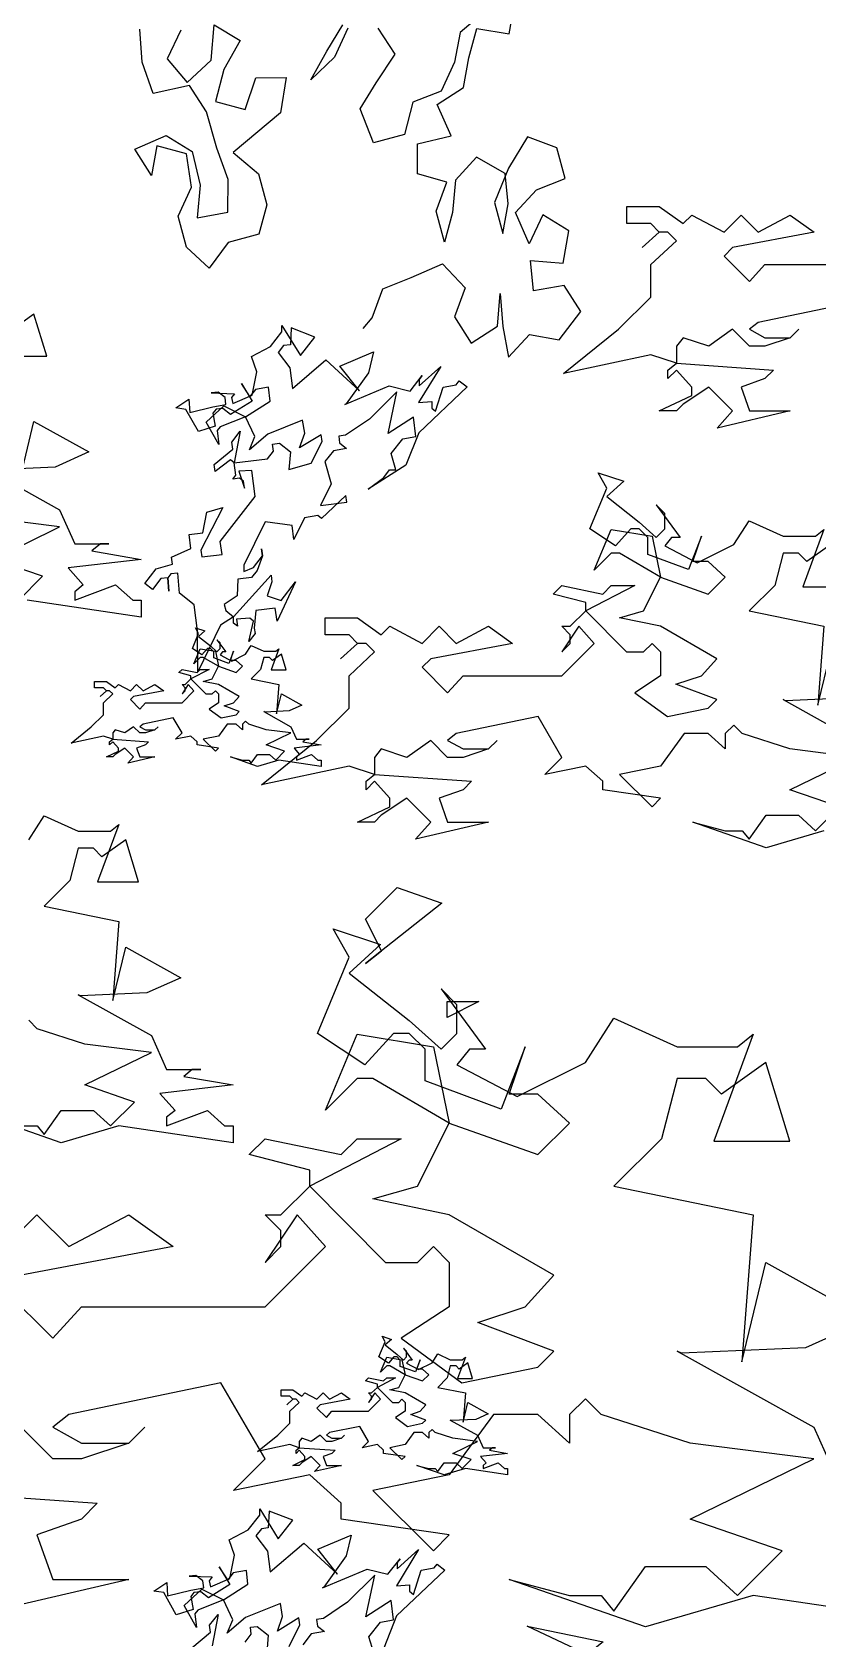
# Model space of a CAD drawing. Header units: millimetres. Extents: x 684983 to 685377, y 990360 to 990509.
# Drawn here: x 685190.895 to 685191.389, y 990422.772 to 990423.783 of the extents above; entities that cross this region are included whole.
import ezdxf

# ---------------------------------------------------------------- set-up
doc = ezdxf.new("R2010")
doc.units = ezdxf.units.MM
doc.layers.add('SYMBOLS', color=7, linetype='Continuous')
doc.layers.add('VENGA TREE', color=7, linetype='Continuous')

# ---------------------------------------------------------------- blocks, each defined once
blk = doc.blocks.new('A$C7BFB01F8')
at = {"layer": 'SYMBOLS', "color": 73}
for points in [[(1.6224, 3.7359), (1.6307, 3.7458), (1.6409, 3.7733), (1.6677, 3.7839), (1.6972, 3.7968), (1.7185, 3.7743), (1.7084, 3.7468), (1.7243, 3.7221), (1.749, 3.738), (1.7516, 3.7688), (1.7541, 3.7376), (1.7593, 3.7087), (1.7793, 3.7302), (1.8073, 3.7252), (1.8277, 3.7519), (1.8118, 3.7765), (1.7829, 3.7713), (1.7802, 3.7999), (1.811, 3.7973), (1.8162, 3.8278), (1.7917, 3.8429), (1.779, 3.8156), (1.766, 3.8451), (1.786, 3.8666), (1.8128, 3.8772), (1.805, 3.9063), (1.7774, 3.9165), (1.7594, 3.8871), (1.7462, 3.8546), (1.754, 3.8255), (1.759, 3.8535), (1.7564, 3.8821), (1.7293, 3.8974), (1.7093, 3.8759), (1.7066, 3.8451), (1.699, 3.8174), (1.6912, 3.8465), (1.7014, 3.874), (1.6736, 3.8816), (1.6735, 3.9101), (1.7052, 3.9176), (1.6922, 3.9472), (1.7169, 3.9631), (1.7219, 3.9911), (1.7295, 4.0189), (1.7601, 4.0137), (1.7651, 4.0417)], [(1.736, 4.0338), (1.7137, 4.0151), (1.7086, 3.9871), (1.6959, 3.9598), (1.6691, 3.9492), (1.6613, 3.9189), (1.6322, 3.9111), (1.6195, 3.9432), (1.6346, 3.9677), (1.6524, 3.9946), (1.6365, 4.0193)], [(1.608, 4.0192), (1.5953, 3.9918), (1.5728, 3.9705), (1.5881, 3.9976), (1.6031, 4.0222)], [(1.4502, 4.0174), (1.4375, 3.9901), (1.4562, 3.9678), (1.4788, 3.9891), (1.4817, 4.0224), (1.5062, 4.0074), (1.4909, 3.9803), (1.4831, 3.9499), (1.5109, 3.9423), (1.5212, 3.9724), (1.5497, 3.9725), (1.5442, 3.9394), (1.4996, 3.902), (1.5237, 3.8818), (1.5315, 3.8526), (1.5239, 3.8249), (1.4948, 3.8171), (1.4771, 3.7928), (1.4556, 3.8127), (1.4478, 3.8418), (1.4605, 3.8692), (1.4555, 3.9006), (1.4278, 3.9082), (1.4227, 3.8802), (1.4068, 3.9049), (1.4364, 3.9178), (1.4609, 3.9027), (1.4685, 3.8711), (1.4658, 3.8403), (1.4947, 3.8455), (1.4948, 3.8765), (1.4844, 3.9059), (1.4745, 3.9403), (1.4586, 3.965), (1.4243, 3.9576), (1.4139, 3.987), (1.4115, 4.0182)], [(1.2852, 3.7096), (1.3238, 3.7096), (1.3117, 3.7494), (1.2892, 3.7334)], [(1.2995, 3.5978), (1.3117, 3.6482), (1.3636, 3.6193), (1.3316, 3.6049), (1.2689, 3.6021)], [(1.2668, 3.6032), (1.3359, 3.5647), (1.3502, 3.5325), (1.3825, 3.5325), (1.3744, 3.5325), (1.3664, 3.5261), (1.4129, 3.518), (1.3439, 3.5101), (1.3583, 3.4941), (1.3502, 3.4875), (1.3502, 3.4795), (1.3888, 3.4941), (1.405, 3.4795), (1.4129, 3.4795), (1.4129, 3.4634), (1.3052, 3.4795)], [(1.2973, 3.4795), (1.3198, 3.502), (1.2732, 3.518), (1.3359, 3.5487), (1.2732, 3.5566)], [(1.4588, 3.6566), (1.4806, 3.6619), (1.4929, 3.6641), (1.4921, 3.6706), (1.4855, 3.6757), (1.479, 3.675), (1.5009, 3.6743), (1.498, 3.6706), (1.4993, 3.6649), (1.5175, 3.673), (1.522, 3.6949), (1.5169, 3.7094), (1.5349, 3.7188), (1.5457, 3.7327), (1.5456, 3.7386), (1.5631, 3.7102), (1.5768, 3.7277), (1.5545, 3.7364), (1.5538, 3.7205), (1.5473, 3.7197), (1.5422, 3.7131), (1.5532, 3.6987), (1.5555, 3.6791), (1.5872, 3.7061), (1.619, 3.6769), (1.6004, 3.7004), (1.632, 3.7137), (1.6272, 3.6941), (1.6062, 3.6646), (1.6049, 3.664), (1.6469, 3.6817), (1.6666, 3.6768), (1.6781, 3.6914), (1.6753, 3.6878), (1.6753, 3.6818), (1.6955, 3.7001), (1.6746, 3.6659), (1.687, 3.6668), (1.6871, 3.6608), (1.6907, 3.6579), (1.6978, 3.6806), (1.7102, 3.6828), (1.713, 3.6864), (1.7203, 3.6807), (1.6747, 3.6375), (1.6626, 3.607), (1.6271, 3.5842), (1.6417, 3.5952), (1.6473, 3.6025), (1.6532, 3.6026), (1.6487, 3.6179), (1.6596, 3.6318), (1.6719, 3.6339), (1.6697, 3.6521), (1.6458, 3.6367), (1.6542, 3.676), (1.6283, 3.6504), (1.6057, 3.6351), (1.5993, 3.6343), (1.6, 3.6278), (1.6066, 3.6227), (1.5943, 3.6205), (1.5863, 3.6103), (1.5922, 3.5892), (1.5821, 3.5689), (1.6069, 3.5719), (1.6061, 3.5784), (1.583, 3.5565), (1.5794, 3.5593), (1.5671, 3.5572), (1.557, 3.5368), (1.5554, 3.5498), (1.53, 3.5533), (1.5098, 3.5126), (1.5098, 3.5066), (1.5187, 3.5104), (1.5272, 3.5213), (1.5264, 3.5278), (1.5272, 3.5213), (1.5223, 3.5076), (1.5171, 3.5009), (1.5042, 3.4994), (1.5034, 3.4835), (1.4912, 3.4753), (1.4926, 3.4696), (1.4999, 3.4639), (1.5354, 3.5032), (1.5362, 3.4967), (1.5318, 3.4836), (1.5449, 3.4792), (1.5586, 3.4967), (1.5413, 3.4597), (1.5392, 3.4719), (1.521, 3.4698), (1.5196, 3.4531), (1.5204, 3.4479), (1.5146, 3.4406), (1.5189, 3.4596), (1.5153, 3.4625), (1.5028, 3.4616), (1.5036, 3.4551), (1.5, 3.4579), (1.4999, 3.4639), (1.4877, 3.4558), (1.4664, 3.412), (1.4659, 3.4505), (1.463, 3.4752), (1.4491, 3.4861), (1.4474, 3.505), (1.4409, 3.5042), (1.438, 3.5005), (1.4389, 3.4881), (1.438, 3.5005), (1.4315, 3.4998), (1.4235, 3.4896), (1.4162, 3.4952), (1.4271, 3.5091), (1.4423, 3.5136), (1.4416, 3.5202), (1.4598, 3.5283), (1.4581, 3.5413), (1.4712, 3.5429), (1.4747, 3.5624), (1.49, 3.5669), (1.4692, 3.5268), (1.47, 3.5203), (1.4894, 3.5226), (1.4873, 3.535), (1.5204, 3.5772), (1.5174, 3.6019), (1.505, 3.6011), (1.5102, 3.5852), (1.5094, 3.5917), (1.5057, 3.5945), (1.4992, 3.5938), (1.5021, 3.5974), (1.5007, 3.6092), (1.4971, 3.612), (1.4826, 3.601), (1.4818, 3.6075), (1.4992, 3.6221), (1.4984, 3.6287), (1.5063, 3.6388), (1.5007, 3.6092), (1.5319, 3.6129), (1.5377, 3.6202), (1.5369, 3.6268), (1.5434, 3.6275), (1.5536, 3.6195), (1.5522, 3.6028), (1.5734, 3.6087), (1.5835, 3.6291), (1.5827, 3.6356), (1.5624, 3.6232), (1.5672, 3.637), (1.5651, 3.6493), (1.5324, 3.6361), (1.515, 3.6214), (1.5201, 3.6339), (1.5113, 3.6526), (1.4873, 3.6431), (1.4845, 3.6395), (1.486, 3.6265), (1.4743, 3.6475), (1.491, 3.6627), (1.5113, 3.6526), (1.5346, 3.6674), (1.533, 3.6803), (1.5207, 3.6782), (1.5155, 3.6717), (1.5075, 3.6838), (1.5175, 3.6671), (1.4973, 3.6547), (1.49, 3.6604), (1.4835, 3.6596), (1.4806, 3.656), (1.4828, 3.6437), (1.4669, 3.6385), (1.4551, 3.6595), (1.4457, 3.6609), (1.4579, 3.669), (1.4588, 3.6566), (1.4588, 3.6566)]]:
    blk.add_lwpolyline(points, dxfattribs=at)
at = {"layer": 'SYMBOLS', "color": 99}
for points in [[(2.072, 3.7576), (1.9949, 3.7416), (1.9868, 3.7351), (2.0014, 3.7271), (2.0253, 3.7271), (2.0334, 3.7351), (2.0253, 3.7271), (2.0014, 3.7191), (1.9868, 3.7191), (1.9707, 3.7351), (1.9483, 3.7191), (1.9241, 3.7271), (1.9178, 3.7191), (1.9178, 3.703), (2.0093, 3.6966), (2.0014, 3.6885), (1.9788, 3.6805), (1.9868, 3.658), (2.0253, 3.658), (1.9564, 3.6419), (1.9707, 3.658), (1.9483, 3.6805), (1.9241, 3.6645), (1.9178, 3.658), (1.9016, 3.658), (1.9323, 3.6725), (1.9323, 3.6805), (1.9178, 3.6966), (1.9097, 3.6885), (1.9097, 3.6966), (1.9178, 3.703), (1.8937, 3.7109), (1.8112, 3.6933), (1.8631, 3.7351), (1.8937, 3.7655), (1.8937, 3.7962), (1.9178, 3.8186), (1.9097, 3.8267), (1.9016, 3.8267), (1.8856, 3.8122), (1.9016, 3.8267), (1.8937, 3.8348), (1.8711, 3.8348), (1.8711, 3.8508), (1.9016, 3.8508), (1.9241, 3.8348), (1.9323, 3.8428), (1.9628, 3.8267), (1.9788, 3.8428), (1.9949, 3.8267), (2.0253, 3.8428), (2.0478, 3.8267), (1.9707, 3.8122), (1.9628, 3.8042), (1.9868, 3.7801), (2.0014, 3.7962), (2.0944, 3.7962)], [(1.8522, 3.5773), (1.8827, 3.5532), (1.8989, 3.5387), (1.9068, 3.5467), (1.9068, 3.5612), (1.8989, 3.5693), (1.9213, 3.5387), (1.9132, 3.5387), (1.9068, 3.5307), (1.9373, 3.5147), (1.972, 3.5319), (1.9864, 3.5544), (2.0185, 3.5399), (2.049, 3.5399), (2.057, 3.5463), (2.037, 3.4921), (2.0755, 3.4921)], [(2.0634, 3.5319), (2.041, 3.5159), (2.033, 3.5239), (2.0185, 3.5239), (2.0106, 3.4933), (1.9864, 3.4693), (2.057, 3.4549), (2.0512, 3.3803), (2.0634, 3.4307)], [(2.0834, 3.3874), (2.0207, 3.3846), (2.0185, 3.3857), (2.0876, 3.3472)], [(2.057, 3.262), (2.0024, 3.2459), (1.9334, 3.27), (1.9639, 3.262), (1.98, 3.262), (1.9864, 3.254), (2.0024, 3.2766), (2.033, 3.2766), (2.049, 3.262), (2.0716, 3.2845), (2.025, 3.3005), (2.0876, 3.3312), (2.025, 3.3391), (1.98, 3.3536), (1.972, 3.3616), (1.9639, 3.3536), (1.9639, 3.3391), (1.9479, 3.3536), (1.9253, 3.3536), (1.9029, 3.323), (1.8643, 3.315), (1.8949, 3.2845), (1.9029, 3.2926), (1.8483, 3.3005), (1.8483, 3.3086), (1.8323, 3.323), (1.7937, 3.315), (1.8097, 3.3312), (1.7873, 3.3696), (1.7102, 3.3536), (1.702, 3.3472), (1.7166, 3.3391), (1.7406, 3.3391), (1.7487, 3.3472), (1.7406, 3.3391), (1.7166, 3.3312), (1.702, 3.3312), (1.686, 3.3472), (1.6636, 3.3312), (1.6394, 3.3391), (1.633, 3.3312), (1.633, 3.315), (1.7246, 3.3086), (1.7166, 3.3005), (1.6941, 3.2926), (1.702, 3.27), (1.7406, 3.27), (1.6716, 3.254), (1.686, 3.27), (1.6636, 3.2926), (1.6394, 3.2766), (1.633, 3.27), (1.6169, 3.27), (1.6475, 3.2845), (1.6475, 3.2926), (1.633, 3.3086), (1.625, 3.3005), (1.625, 3.3086), (1.633, 3.315), (1.609, 3.323), (1.5264, 3.3053), (1.5783, 3.3472), (1.609, 3.3776), (1.609, 3.4082), (1.633, 3.4307), (1.625, 3.4387), (1.6169, 3.4387), (1.6009, 3.4242), (1.6169, 3.4387), (1.609, 3.4468), (1.5864, 3.4468), (1.5864, 3.4628), (1.6169, 3.4628), (1.6394, 3.4468), (1.6475, 3.4549), (1.678, 3.4387), (1.6941, 3.4549), (1.7102, 3.4387), (1.7406, 3.4549), (1.7631, 3.4387), (1.686, 3.4242), (1.678, 3.4163), (1.702, 3.3922), (1.7166, 3.4082), (1.8097, 3.4082), (1.8402, 3.4387), (1.8258, 3.4549), (1.8097, 3.4307), (1.8177, 3.4387), (1.8177, 3.4468), (1.8097, 3.4549), (1.8177, 3.4549), (1.8323, 3.4693), (1.8323, 3.4773), (1.8016, 3.4853), (1.8097, 3.4933), (1.8483, 3.4853), (1.8564, 3.4933), (1.8787, 3.4933), (1.8323, 3.4693), (1.8707, 3.4307), (1.8869, 3.4307), (1.8949, 3.4387), (1.9029, 3.4307), (1.9029, 3.4082), (1.8787, 3.3922), (1.9093, 3.3696), (1.9479, 3.3776), (1.956, 3.3857), (1.9174, 3.4002), (1.9414, 3.4082), (1.956, 3.4242), (1.9029, 3.4549), (1.8643, 3.4628), (1.8869, 3.4693), (1.9029, 3.5013), (1.8643, 3.5239), (1.8564, 3.5239), (1.8402, 3.5078), (1.8564, 3.5463), (1.8949, 3.5399), (1.9029, 3.5013), (1.9479, 3.4853), (1.9639, 3.5013), (1.9479, 3.5159), (1.9334, 3.5159), (1.9414, 3.5399), (1.9293, 3.5083), (1.8908, 3.5227), (1.8908, 3.5387), (1.8827, 3.5467), (1.8747, 3.5467), (1.8603, 3.5307), (1.8362, 3.5467), (1.8522, 3.5853), (1.8441, 3.5997), (1.8682, 3.5918), (1.8522, 3.5773), (1.8522, 3.5773)], [(1.4671, 3.4452), (1.4784, 3.4363), (1.4843, 3.4309), (1.4873, 3.4339), (1.4873, 3.4392), (1.4843, 3.4422), (1.4926, 3.4309), (1.4896, 3.4309), (1.4873, 3.428), (1.4985, 3.422), (1.5114, 3.4284), (1.5167, 3.4367), (1.5286, 3.4313), (1.5398, 3.4313), (1.5428, 3.4337), (1.5354, 3.4137), (1.5496, 3.4137), (1.5452, 3.4284), (1.5369, 3.4225), (1.5339, 3.4254), (1.5286, 3.4254), (1.5256, 3.4141), (1.5167, 3.4052), (1.5428, 3.3999), (1.5406, 3.3724), (1.5452, 3.391), (1.5644, 3.3803), (1.5525, 3.375), (1.5294, 3.3739), (1.5286, 3.3743), (1.5541, 3.3601), (1.5594, 3.3482), (1.5713, 3.3482), (1.5684, 3.3482), (1.5654, 3.3458), (1.5826, 3.3429), (1.5571, 3.3399), (1.5624, 3.334), (1.5594, 3.3316), (1.5594, 3.3286), (1.5737, 3.334), (1.5796, 3.3286), (1.5826, 3.3286), (1.5826, 3.3227), (1.5428, 3.3286), (1.5226, 3.3227), (1.4971, 3.3316), (1.5084, 3.3286), (1.5143, 3.3286), (1.5167, 3.3257), (1.5226, 3.334), (1.5339, 3.334), (1.5398, 3.3286), (1.5482, 3.3369), (1.5309, 3.3429), (1.5541, 3.3542), (1.5309, 3.3571), (1.5143, 3.3625), (1.5114, 3.3654), (1.5084, 3.3625), (1.5084, 3.3571), (1.5024, 3.3625), (1.4941, 3.3625), (1.4858, 3.3512), (1.4715, 3.3482), (1.4829, 3.3369), (1.4858, 3.3399), (1.4656, 3.3429), (1.4656, 3.3458), (1.4597, 3.3512), (1.4454, 3.3482), (1.4514, 3.3542), (1.4431, 3.3684), (1.4146, 3.3625), (1.4116, 3.3601), (1.417, 3.3571), (1.4258, 3.3571), (1.4288, 3.3601), (1.4258, 3.3571), (1.417, 3.3542), (1.4116, 3.3542), (1.4056, 3.3601), (1.3973, 3.3542), (1.3884, 3.3571), (1.3861, 3.3542), (1.3861, 3.3482), (1.4199, 3.3458), (1.417, 3.3429), (1.4086, 3.3399), (1.4116, 3.3316), (1.4258, 3.3316), (1.4003, 3.3257), (1.4056, 3.3316), (1.3973, 3.3399), (1.3884, 3.334), (1.3861, 3.3316), (1.3801, 3.3316), (1.3914, 3.3369), (1.3914, 3.3399), (1.3861, 3.3458), (1.3831, 3.3429), (1.3831, 3.3458), (1.3861, 3.3482), (1.3772, 3.3512), (1.3467, 3.3446), (1.3658, 3.3601), (1.3772, 3.3713), (1.3772, 3.3827), (1.3861, 3.391), (1.3831, 3.394), (1.3801, 3.394), (1.3742, 3.3886), (1.3801, 3.394), (1.3772, 3.3969), (1.3688, 3.3969), (1.3688, 3.4029), (1.3801, 3.4029), (1.3884, 3.3969), (1.3914, 3.3999), (1.4027, 3.394), (1.4086, 3.3999), (1.4146, 3.394), (1.4258, 3.3999), (1.4341, 3.394), (1.4056, 3.3886), (1.4027, 3.3857), (1.4116, 3.3767), (1.417, 3.3827), (1.4514, 3.3827), (1.4626, 3.394), (1.4573, 3.3999), (1.4514, 3.391), (1.4543, 3.394), (1.4543, 3.3969), (1.4514, 3.3999), (1.4543, 3.3999), (1.4597, 3.4052), (1.4597, 3.4082), (1.4484, 3.4112), (1.4514, 3.4141), (1.4656, 3.4112), (1.4686, 3.4141), (1.4769, 3.4141), (1.4597, 3.4052), (1.4739, 3.391), (1.4799, 3.391), (1.4829, 3.394), (1.4858, 3.391), (1.4858, 3.3827), (1.4769, 3.3767), (1.4882, 3.3684), (1.5024, 3.3713), (1.5054, 3.3743), (1.4912, 3.3797), (1.5, 3.3827), (1.5054, 3.3886), (1.4858, 3.3999), (1.4715, 3.4029), (1.4799, 3.4052), (1.4858, 3.4171), (1.4715, 3.4254), (1.4686, 3.4254), (1.4626, 3.4195), (1.4686, 3.4337), (1.4829, 3.4313), (1.4858, 3.4171), (1.5024, 3.4112), (1.5084, 3.4171), (1.5024, 3.4225), (1.4971, 3.4225), (1.5, 3.4313), (1.4956, 3.4197), (1.4813, 3.425), (1.4813, 3.4309), (1.4784, 3.4339), (1.4754, 3.4339), (1.4701, 3.428), (1.4612, 3.4339), (1.4671, 3.4481), (1.4641, 3.4535), (1.473, 3.4505), (1.4671, 3.4452), (1.4671, 3.4452)], [(1.3069, 3.2535), (1.3213, 3.2759), (1.3534, 3.2614), (1.3839, 3.2614), (1.3919, 3.2678), (1.3718, 3.2137), (1.4104, 3.2137), (1.3983, 3.2535), (1.3759, 3.2374), (1.3679, 3.2454), (1.3534, 3.2454), (1.3455, 3.2149), (1.3213, 3.1908), (1.3919, 3.1764), (1.3861, 3.1019), (1.3983, 3.1522), (1.4503, 3.1233), (1.4183, 3.1089), (1.3556, 3.1061), (1.3534, 3.1072), (1.4225, 3.0687), (1.4369, 3.0366), (1.4692, 3.0366), (1.4611, 3.0366), (1.453, 3.0301), (1.4996, 3.0221), (1.4306, 3.0141), (1.445, 2.9981), (1.4369, 2.9916), (1.4369, 2.9835), (1.4755, 2.9981), (1.4916, 2.9835), (1.4996, 2.9835), (1.4996, 2.9675), (1.3919, 2.9835), (1.3373, 2.9675), (1.2683, 2.9916)], [(1.2988, 2.9835), (1.3148, 2.9835), (1.3213, 2.9755), (1.3373, 2.9981), (1.3679, 2.9981), (1.3839, 2.9835), (1.4065, 3.006), (1.3598, 3.0221), (1.4225, 3.0527), (1.3598, 3.0607), (1.3148, 3.0751), (1.3069, 3.0831)], [(1.6246, 3.1366), (1.6396, 3.1488), (1.6246, 3.1786), (1.6544, 3.2084), (1.6964, 3.1936), (1.6246, 3.1366), (1.6246, 3.1366)], [(1.609, 3.1277), (1.6658, 3.0828), (1.6959, 3.0558), (1.7107, 3.0708), (1.7107, 3.0978), (1.6959, 3.1128), (1.7377, 3.0558), (1.7227, 3.0558), (1.7107, 3.041), (1.7675, 3.0112), (1.832, 3.0432), (1.8588, 3.085), (1.9187, 3.058), (1.9755, 3.058), (1.9903, 3.07), (1.953, 2.9692), (2.0248, 2.9692), (2.0023, 3.0432), (1.9605, 3.0134), (1.9457, 3.0282), (1.9187, 3.0282), (1.9039, 2.9714), (1.8588, 2.9265), (1.9903, 2.8997), (1.9796, 2.7609), (2.0023, 2.8547), (2.0991, 2.8009), (2.0395, 2.7741), (1.9228, 2.7689), (1.9187, 2.7709), (2.0474, 2.6992), (2.0742, 2.6394)], [(2.1909, 2.5107), (1.9903, 2.5405), (1.8887, 2.5107), (1.7602, 2.5556), (1.817, 2.5405), (1.8469, 2.5405), (1.8588, 2.5257), (1.8887, 2.5677), (1.9457, 2.5677), (1.9755, 2.5405), (2.0175, 2.5826), (1.9307, 2.6124), (2.0474, 2.6694), (1.9307, 2.6842), (1.8469, 2.7112), (1.832, 2.726), (1.817, 2.7112), (1.817, 2.6842), (1.7872, 2.7112), (1.7452, 2.7112), (1.7034, 2.6542), (1.6315, 2.6394), (1.6886, 2.5826), (1.7034, 2.5976), (1.6017, 2.6124), (1.6017, 2.6274), (1.5719, 2.6542), (1.5, 2.6394), (1.5299, 2.6694), (1.4881, 2.741), (1.3446, 2.7112), (1.3294, 2.6992), (1.3566, 2.6842), (1.4012, 2.6842), (1.4162, 2.6992), (1.4012, 2.6842), (1.3566, 2.6694), (1.3294, 2.6694), (1.2995, 2.6992)], [(1.2009, 2.6394), (1.3714, 2.6274), (1.3566, 2.6124), (1.3145, 2.5976), (1.3294, 2.5556), (1.4012, 2.5556), (1.2727, 2.5257)], [(1.2847, 2.8697), (1.3145, 2.8997), (1.3446, 2.8697), (1.4012, 2.8997), (1.443, 2.8697), (1.2995, 2.8427)], [(1.2847, 2.8279), (1.3294, 2.7831), (1.3566, 2.8129), (1.5299, 2.8129), (1.5867, 2.8697), (1.5599, 2.8997), (1.5299, 2.8547), (1.5447, 2.8697), (1.5447, 2.8847), (1.5299, 2.8997), (1.5447, 2.8997), (1.5719, 2.9265), (1.5719, 2.9416), (1.5148, 2.9564), (1.5299, 2.9714), (1.6017, 2.9564), (1.6167, 2.9714), (1.6583, 2.9714), (1.5719, 2.9265), (1.6435, 2.8547), (1.6735, 2.8547), (1.6886, 2.8697), (1.7034, 2.8547), (1.7034, 2.8129), (1.6583, 2.7831), (1.7154, 2.741), (1.7872, 2.7559), (1.8022, 2.7709), (1.7304, 2.7979), (1.775, 2.8129), (1.8022, 2.8427), (1.7034, 2.8997), (1.6315, 2.9146), (1.6735, 2.9265), (1.7034, 2.9862), (1.6315, 3.0282), (1.6167, 3.0282), (1.5867, 2.9984), (1.6167, 3.07), (1.6886, 3.058), (1.7034, 2.9862), (1.7872, 2.9564), (1.817, 2.9862), (1.7872, 3.0134), (1.7602, 3.0134), (1.775, 3.058), (1.7525, 2.9992), (1.6809, 3.026), (1.6809, 3.0558), (1.6658, 3.0708), (1.6508, 3.0708), (1.624, 3.041), (1.5792, 3.0708), (1.609, 3.1427), (1.594, 3.1695), (1.6388, 3.1546), (1.609, 3.1277), (1.609, 3.1277)], [(1.7015, 3.0859), (1.7015, 3.1007), (1.7313, 3.1007), (1.7015, 3.0859), (1.7015, 3.0859)], [(1.6431, 2.7768), (1.6543, 2.7679), (1.6603, 2.7625), (1.6633, 2.7655), (1.6633, 2.7708), (1.6603, 2.7738), (1.6686, 2.7625), (1.6656, 2.7625), (1.6633, 2.7596), (1.6745, 2.7536), (1.6873, 2.76), (1.6927, 2.7683), (1.7045, 2.7629), (1.7158, 2.7629), (1.7188, 2.7653), (1.7114, 2.7453), (1.7256, 2.7453), (1.7211, 2.76), (1.7128, 2.7541), (1.7099, 2.757), (1.7045, 2.757), (1.7016, 2.7457), (1.6927, 2.7368), (1.7188, 2.7315), (1.7166, 2.704), (1.7211, 2.7226), (1.7404, 2.7119), (1.7285, 2.7066), (1.7054, 2.7055), (1.7045, 2.7059), (1.7301, 2.6917), (1.7354, 2.6798), (1.7473, 2.6798), (1.7444, 2.6798), (1.7414, 2.6775), (1.7586, 2.6745), (1.7331, 2.6715), (1.7384, 2.6656), (1.7354, 2.6632), (1.7354, 2.6602), (1.7497, 2.6656), (1.7556, 2.6602), (1.7586, 2.6602), (1.7586, 2.6543), (1.7188, 2.6602), (1.6986, 2.6543), (1.6731, 2.6632), (1.6844, 2.6602), (1.6903, 2.6602), (1.6927, 2.6573), (1.6986, 2.6656), (1.7099, 2.6656), (1.7158, 2.6602), (1.7242, 2.6686), (1.7069, 2.6745), (1.7301, 2.6858), (1.7069, 2.6887), (1.6903, 2.6941), (1.6873, 2.697), (1.6844, 2.6941), (1.6844, 2.6887), (1.6784, 2.6941), (1.6701, 2.6941), (1.6618, 2.6828), (1.6475, 2.6798), (1.6589, 2.6686), (1.6618, 2.6715), (1.6416, 2.6745), (1.6416, 2.6775), (1.6357, 2.6828), (1.6214, 2.6798), (1.6274, 2.6858), (1.6191, 2.7), (1.5906, 2.6941), (1.5876, 2.6917), (1.5929, 2.6887), (1.6018, 2.6887), (1.6048, 2.6917), (1.6018, 2.6887), (1.5929, 2.6858), (1.5876, 2.6858), (1.5816, 2.6917), (1.5733, 2.6858), (1.5644, 2.6887), (1.562, 2.6858), (1.562, 2.6798), (1.5959, 2.6775), (1.5929, 2.6745), (1.5846, 2.6715), (1.5876, 2.6632), (1.6018, 2.6632), (1.5763, 2.6573), (1.5816, 2.6632), (1.5733, 2.6715), (1.5644, 2.6656), (1.562, 2.6632), (1.5561, 2.6632), (1.5674, 2.6686), (1.5674, 2.6715), (1.562, 2.6775), (1.5591, 2.6745), (1.5591, 2.6775), (1.562, 2.6798), (1.5531, 2.6828), (1.5226, 2.6762), (1.5418, 2.6917), (1.5531, 2.703), (1.5531, 2.7143), (1.562, 2.7226), (1.5591, 2.7256), (1.5561, 2.7256), (1.5502, 2.7202), (1.5561, 2.7256), (1.5531, 2.7285), (1.5448, 2.7285), (1.5448, 2.7345), (1.5561, 2.7345), (1.5644, 2.7285), (1.5674, 2.7315), (1.5787, 2.7256), (1.5846, 2.7315), (1.5906, 2.7256), (1.6018, 2.7315), (1.6101, 2.7256), (1.5816, 2.7202), (1.5787, 2.7173), (1.5876, 2.7084), (1.5929, 2.7143), (1.6274, 2.7143), (1.6386, 2.7256), (1.6333, 2.7315), (1.6274, 2.7226), (1.6303, 2.7256), (1.6303, 2.7285), (1.6274, 2.7315), (1.6303, 2.7315), (1.6357, 2.7368), (1.6357, 2.7398), (1.6244, 2.7428), (1.6274, 2.7457), (1.6416, 2.7428), (1.6446, 2.7457), (1.6529, 2.7457), (1.6357, 2.7368), (1.6499, 2.7226), (1.6559, 2.7226), (1.6589, 2.7256), (1.6618, 2.7226), (1.6618, 2.7143), (1.6529, 2.7084), (1.6642, 2.7), (1.6784, 2.703), (1.6814, 2.7059), (1.6672, 2.7113), (1.676, 2.7143), (1.6814, 2.7202), (1.6618, 2.7315), (1.6475, 2.7345), (1.6559, 2.7368), (1.6618, 2.7487), (1.6475, 2.757), (1.6446, 2.757), (1.6386, 2.7511), (1.6446, 2.7653), (1.6589, 2.7629), (1.6618, 2.7487), (1.6784, 2.7428), (1.6844, 2.7487), (1.6784, 2.7541), (1.6731, 2.7541), (1.676, 2.7629), (1.6716, 2.7513), (1.6573, 2.7566), (1.6573, 2.7625), (1.6543, 2.7655), (1.6514, 2.7655), (1.6461, 2.7596), (1.6371, 2.7655), (1.6431, 2.7797), (1.6401, 2.7851), (1.649, 2.7821), (1.6431, 2.7768), (1.6431, 2.7768)], [(1.4378, 2.5402), (1.4596, 2.5455), (1.4719, 2.5477), (1.4711, 2.5542), (1.4645, 2.5593), (1.458, 2.5586), (1.4799, 2.5579), (1.4771, 2.5542), (1.4784, 2.5485), (1.4965, 2.5566), (1.501, 2.5785), (1.4959, 2.593), (1.5139, 2.6024), (1.5248, 2.6163), (1.5247, 2.6222), (1.5422, 2.5938), (1.5559, 2.6114), (1.5335, 2.62), (1.5328, 2.6041), (1.5264, 2.6033), (1.5212, 2.5968), (1.5322, 2.5823), (1.5346, 2.5627), (1.5662, 2.5897), (1.598, 2.5606), (1.5795, 2.584), (1.6111, 2.5973), (1.6062, 2.5777), (1.5852, 2.5482), (1.584, 2.5476), (1.626, 2.5653), (1.6457, 2.5604), (1.6572, 2.5751), (1.6543, 2.5714), (1.6544, 2.5655), (1.6746, 2.5837), (1.6537, 2.5496), (1.666, 2.5504), (1.6661, 2.5444), (1.6698, 2.5415), (1.6769, 2.5643), (1.6893, 2.5664), (1.6921, 2.57), (1.6994, 2.5643), (1.6538, 2.5211), (1.6417, 2.4906)], [(1.6323, 2.4862), (1.6278, 2.5015), (1.6386, 2.5154), (1.651, 2.5175), (1.6487, 2.5358), (1.6249, 2.5203), (1.6333, 2.5596), (1.6074, 2.534), (1.5848, 2.5187), (1.5784, 2.5179), (1.5791, 2.5114), (1.5857, 2.5063), (1.5734, 2.5042), (1.5654, 2.4939)], [(1.4608, 2.4911), (1.4782, 2.5057), (1.4774, 2.5123), (1.4854, 2.5224), (1.4798, 2.4928)], [(1.511, 2.4965), (1.5167, 2.5039), (1.5159, 2.5104), (1.5224, 2.5111), (1.5326, 2.5031), (1.5313, 2.4865)], [(1.5524, 2.4923), (1.5625, 2.5127), (1.5617, 2.5192), (1.5414, 2.5069), (1.5463, 2.5206), (1.5442, 2.5329), (1.5114, 2.5197), (1.4941, 2.505), (1.4992, 2.5176), (1.4904, 2.5362), (1.4664, 2.5267), (1.4636, 2.5231), (1.4651, 2.5101), (1.4534, 2.5311), (1.47, 2.5463), (1.4904, 2.5362), (1.5136, 2.551), (1.5121, 2.5639), (1.4997, 2.5619), (1.4946, 2.5553), (1.4865, 2.5674), (1.4966, 2.5507), (1.4764, 2.5383), (1.4691, 2.544), (1.4626, 2.5432), (1.4597, 2.5396), (1.4618, 2.5273), (1.446, 2.5221), (1.4342, 2.5431), (1.4248, 2.5446), (1.437, 2.5527), (1.4378, 2.5402), (1.4378, 2.5402)], [(1.8337, 2.4847), (1.7771, 2.5115), (1.8487, 2.4967), (1.8337, 2.4847), (1.8337, 2.4847)]]:
    blk.add_lwpolyline(points, dxfattribs=at)

msp = doc.modelspace()

# ---------------------------------------------------------------- block references
at = {"layer": 'VENGA TREE', "xscale": 0.666594931465463, "yscale": 0.666594931465463, "zscale": 0.666594931465463}
msp.add_blockref('A$C7BFB01F8', (685190.0218, 990421.106, 97.749), dxfattribs=at)

doc.saveas('drawing.dxf')
